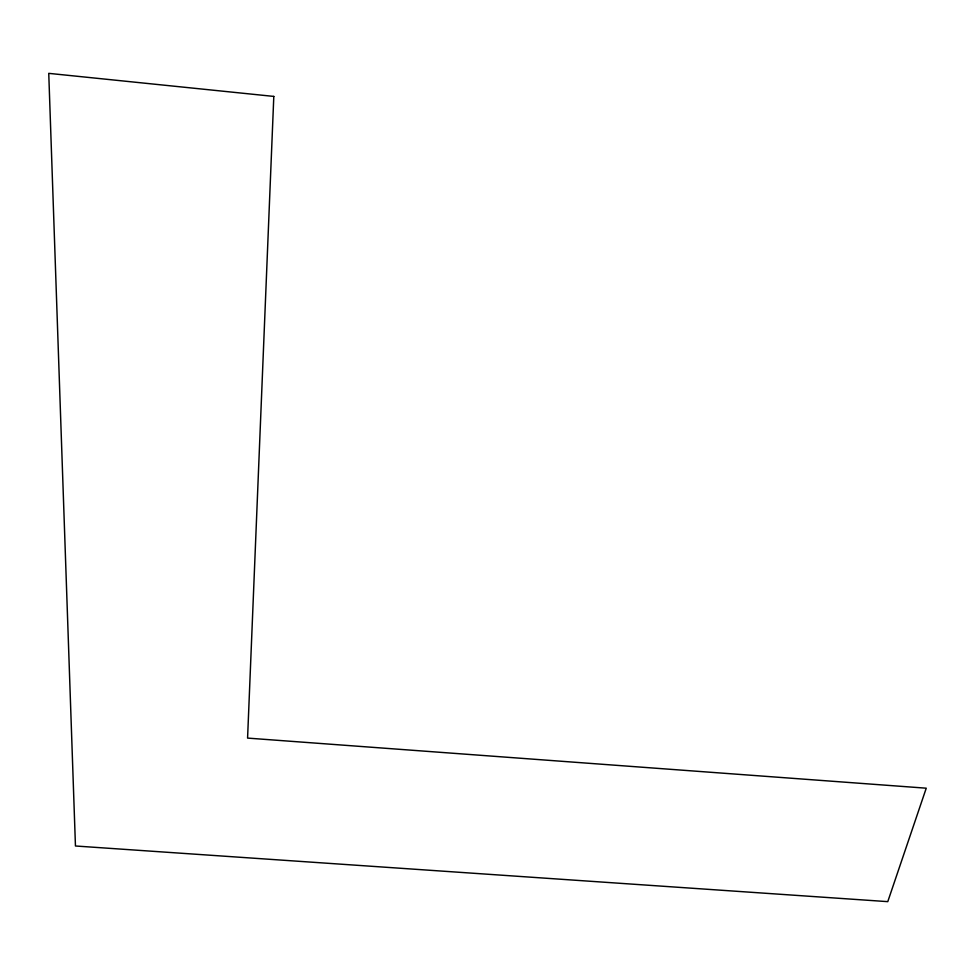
<?xml version="1.0" encoding="UTF-8"?>
<svg xmlns="http://www.w3.org/2000/svg" width="975" height="975" viewBox="0 0 975 975"><rect width="100%" height="100%" fill="white"/><g stroke="black" fill="none" stroke-linecap="round" stroke-linejoin="round"><path stroke-width="1.46" d="M273.804 96.415L247.577 738.099L926.25 788.19L887.774 901.643L75.453 845.995L48.75 73.357L273.804 96.415"/></g></svg>
